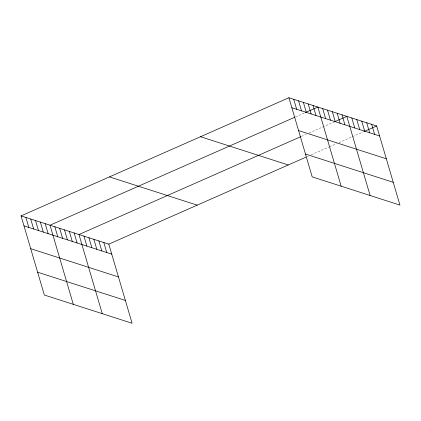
<?xml version="1.0" encoding="UTF-8"?>
<svg xmlns="http://www.w3.org/2000/svg" width="421" height="421" viewBox="0 0 421 421"><rect width="100%" height="100%" fill="white"/><g stroke="black" fill="none" stroke-linecap="round" stroke-linejoin="round"><path stroke-width="0.32" stroke-dasharray="2.1 1.58" d="M295.474 116.933L304.899 112.775M301.447 136.393L306.162 134.315M309.109 133.015L333.858 122.095M307.125 156.654L308.304 156.133M311.251 154.833L328.927 147.034M329.517 146.776L336.589 143.656M338.947 142.619L351.909 136.899M352.498 136.641L363.697 131.699"/><path stroke-width="0.63" d="M21.05 215.889L108.802 244.133L132.094 323.265L44.342 295.021L21.05 215.889L288.906 97.735L376.658 125.979L399.95 205.111L312.198 176.867L288.906 97.735M294.884 117.196L50.01 225.209L73.296 304.341M305.488 112.518L317.866 107.055L341.152 186.187M300.857 136.651L78.969 234.529L102.256 313.661M334.448 121.837L346.825 116.38L370.112 195.507M108.802 244.133L305.946 157.175M364.286 131.441L376.658 125.979M291.848 107.729L379.6 135.972M298.563 130.542L386.315 158.791M305.478 154.049L393.235 182.298M200.512 136.725L288.269 164.969M109.444 176.899L197.196 205.143M23.992 225.877L111.744 254.126M30.707 248.695L118.459 276.939M37.627 272.203L125.379 300.447M371.685 124.379L374.627 134.373M366.717 122.779L369.654 132.773M361.744 121.18L364.681 131.173M356.771 119.58L359.708 129.573M351.798 117.98L354.74 127.968M341.999 114.822L344.936 124.816M337.168 113.27L340.11 123.264M332.343 111.718L335.284 121.711M327.517 110.165L330.459 120.153M322.691 108.613L325.633 118.601M313.04 105.503L315.982 115.496M308.214 103.95L311.151 113.944M303.383 102.398L306.325 112.386M298.557 100.845L301.499 110.834M293.732 99.288L296.673 109.281M103.834 242.533L106.771 252.526M98.861 240.933L101.798 250.921M93.888 239.333L96.825 249.321M88.915 237.728L91.857 247.722M83.942 236.128L86.884 246.122M74.143 232.976L77.08 242.97M69.318 231.424L72.254 241.417M64.487 229.871L67.428 239.859M59.661 228.314L62.603 238.307M54.835 226.761L57.777 236.755M45.184 223.656L48.126 233.644M40.358 222.104L43.295 232.092M35.527 220.546L38.469 230.54M30.701 218.994L33.643 228.987M25.876 217.441L28.817 227.435"/></g></svg>
